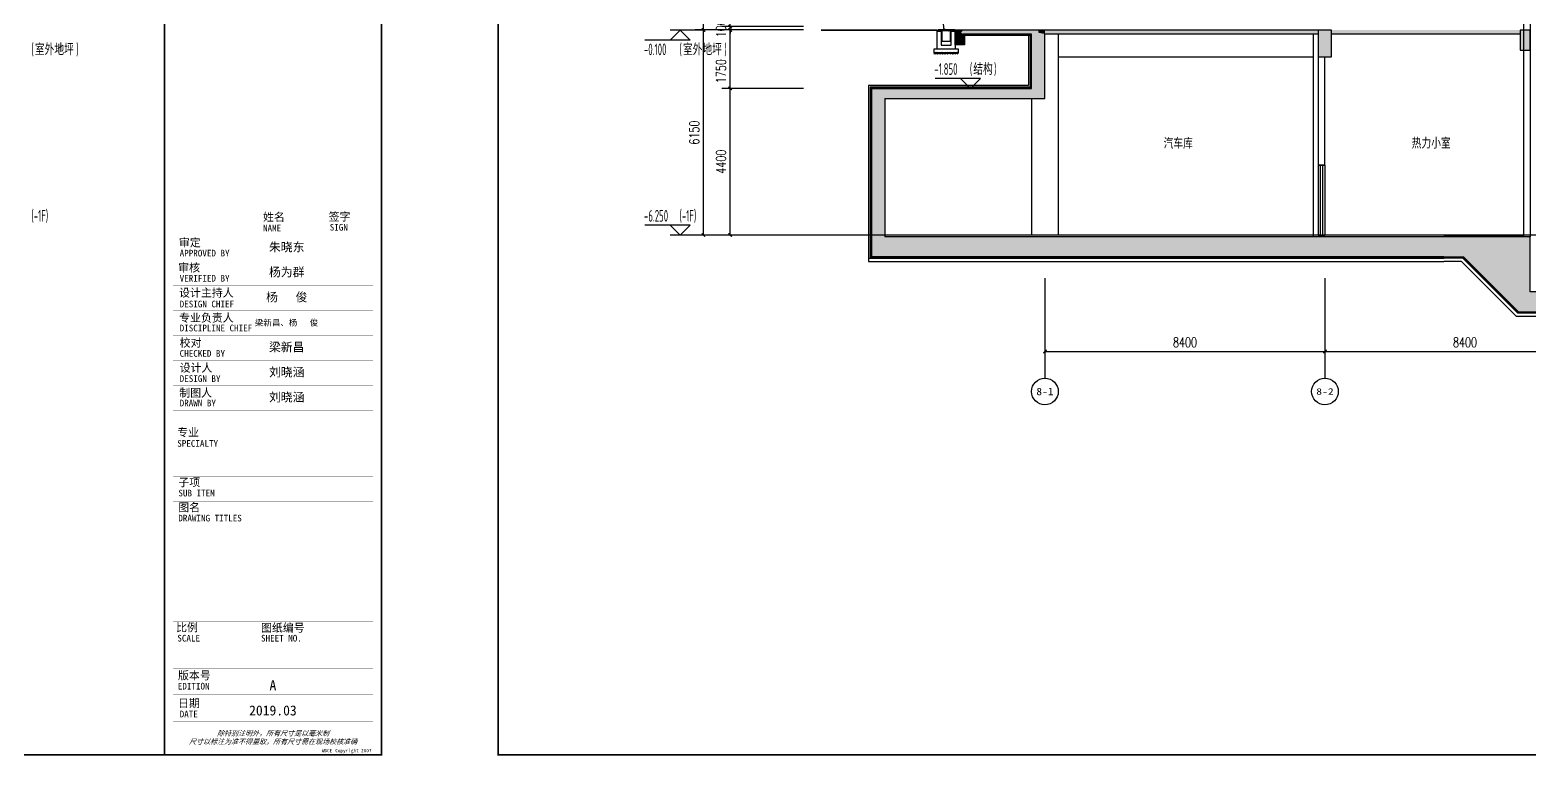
# Model space of a CAD drawing. Extents: x 1106790 to 1313746, y -134124 to 12249.
# Drawn here: x 1218104 to 1263098, y -74233 to -51988 of the extents above; entities that cross this region are included whole.
import ezdxf
from ezdxf.enums import TextEntityAlignment as Align

# ---------------------------------------------------------------- set-up
doc = ezdxf.new("R2010")
doc.units = 0
doc.header["$LTSCALE"] = 1000
doc.header["$MEASUREMENT"] = 0
doc.linetypes.add('DASH', pattern=[0.35, 0.25, -0.1])
for name, color, linetype in [('00-图签签名_10', 10, 'Continuous'), ('01-标注_标高', 200, 'Continuous'), ('01-标注_符号', 200, 'Continuous'), ('01-标注_轴线坐标', 132, 'Continuous'), ('02-TEXT_房间', 7, 'Continuous'), ('02-TEXT_标注', 130, 'Continuous'), ('02-TEXT_轴号', 7, 'Continuous'), ('05-填充_天正', 26, 'Continuous'), ('A-C_窗', 140, 'Continuous'), ('A-O_防水层', 222, 'Continuous'), ('A-SUR_保温', 222, 'Continuous'), ('A-SUR_看线', 231, 'Continuous'), ('A-SUR_面层', 191, 'Continuous'), ('A-TECH_结构', 21, 'Continuous'), ('A_STR-砌块墙', 121, 'Continuous'), ('A_STR-砼墙', 51, 'Continuous'), ('A_STR-砼柱', 51, 'Continuous'), ('PUB_HATCH', 8, 'Continuous'), ('构造物', 145, 'Continuous')]:
    doc.layers.add(name, color=color, linetype=linetype)
doc.layers.add('04-不打印_辅助线', color=165, linetype='Continuous', plot=False)
doc.styles.add('_TCH_AXIS', font='STXIHEI.TTF')
doc.styles.add('_TCH_DIM', font='ROS1', dxfattribs={"width": 0.8, "bigfont": 'JD'})
doc.styles.add('_TCH_DIM_T3', font='SIMPLEX', dxfattribs={"width": 0.705882, "bigfont": 'GBCBIG'})
doc.styles.get("Standard").update_dxf_attribs({"font": 'STXIHEI.TTF', "width": 0.75})
doc.styles.add('华文细黑', font='STXIHEI.TTF', dxfattribs={"height": 10})
doc.styles.add('图签信息$0$华文细黑', font='STXIHEI.TTF', dxfattribs={"height": 10})
doc.dimstyles.new('_TCH_ARCH&&100', dxfattribs={"dimtxt": 297.5, "dimasz": 100, "dimexe": 250, "dimexo": 300, "dimgap": 126.25, "dimtad": 1, "dimdec": 0, "dimzin": 0, "dimdsep": 46, "dimtxsty": '_TCH_DIM_T3', "dimblk": 'ARCHTICK', "dimcen": 0.09, "dimclrt": 7, "dimazin": 2, "dimtfac": 1, "dimtdec": 0, "dimtix": 1, "dimtmove": 2, "dimatfit": 3, "dimfxl": 0, "dimtolj": 1, "dimtzin": 0, "dimarcsym": 0})
pattern_1 = [(45, (4697.017, 670), (-17.96051, 17.96051), []), (45, (4714.977, 670), (-17.96051, 17.96051), [12.7, -6.35])]

# ---------------------------------------------------------------- blocks, each defined once
blk = doc.blocks.new('图签信息$0$WDCE Copyright200X')
at = {"const_width": 0.016}
blk.add_lwpolyline([(-10.6, 1.26, 1), (-11.4, 1.26, 1)], format="xyb", close=True, dxfattribs=at)
at = {"style": '图签信息$0$华文细黑'}
for s, p in [('WDCE ', (-11.46, 0.5)), ('     Copyright ', (-3.51, 0.5))]:
    blk.add_text(s, height=1, dxfattribs=at).set_placement(p, align=Align.BOTTOM_RIGHT)
blk.add_text('c', height=0.6, dxfattribs=at).set_placement((-11.04, 1.35), align=Align.MIDDLE_CENTER)
blk.add_attdef('200X', text='', height=1, dxfattribs=at).set_placement((-0.45, 0.5), align=Align.BOTTOM_RIGHT)
blk = doc.blocks.new('图签信息')
at = {"const_width": 0.5}
blk.add_lwpolyline([(-65, 0), (0, 0), (0, 500.5), (-65, 500.5)], close=True, dxfattribs=at)
at = {"const_width": 0.05}
for points in [[(-62.5, 103.26), (-2.5, 103.26), (-2.5, 163.26), (-62.5, 163.26), (-62.5, 103.26)], [(-37.5, 163.26), (-37.5, 103.26)], [(-20, 163.26), (-20, 103.26)], [(-62.5, 155.76), (-2.5, 155.76)], [(-62.5, 148.26), (-2.5, 148.26)], [(-62.5, 140.76), (-2.5, 140.76)], [(-62.5, 133.26), (-2.5, 133.26)], [(-62.5, 125.76), (-2.5, 125.76)], [(-62.5, 118.26), (-2.5, 118.26)], [(-62.5, 110.76), (-2.5, 110.76)], [(-62.5, 98.5), (-2.5, 98.5), (-2.5, 10), (-62.5, 10), (-62.5, 98.5)], [(-62.5, 83.5), (-2.5, 83.5)], [(-62.5, 76), (-2.5, 76)], [(-62.5, 40), (-2.5, 40)], [(-37.5, 40), (-37.5, 26)], [(-62.5, 26), (-2.5, 26)], [(-62.5, 18), (-2.5, 18)]]:
    blk.add_lwpolyline(points, dxfattribs=at)
blk.add_blockref('图签信息$0$WDCE Copyright200X', (-2.5, 0)).add_auto_attribs({'200X': '2007'})
at = {"style": '图签信息$0$华文细黑'}
for s, height, p in [('姓名', 2.4, (-35.5, 162.47)), ('签字', 2.4, (-15.81, 162.57)), ('NAME', 2, (-35.5, 158.96)), ('SIGN', 2, (-15.5, 159.2)), ('审定', 2.4, (-60.73, 154.81)), ('APPROVED BY', 2, (-60.5, 151.44)), ('审核', 2.4, (-60.95, 147.29)), ('设计主持人', 2.4, (-60.68, 139.76)), ('VERIFIED BY', 2, (-60.5, 143.91)), ('DESIGN CHIEF', 2, (-60.5, 136.19)), ('专业负责人', 2.4, (-60.67, 132.26)), ('DISCIPLINE CHIEF', 2, (-60.5, 128.98)), ('校对', 2.4, (-60.5, 124.76)), ('CHECKED BY', 2, (-60.5, 121.37)), ('设计人', 2.4, (-60.5, 117.26)), ('DESIGN BY', 2, (-60.5, 113.83)), ('制图人', 2.4, (-60.61, 109.76)), ('DRAWN BY', 2, (-60.5, 106.5)), ('专业', 2.4, (-61.23, 97.93)), ('SPECIALTY', 2, (-61.23, 94.38)), ('子项', 2.4, (-60.88, 82.92)), ('SUB ITEM', 2, (-60.88, 79.5)), ('DRAWING TITLES', 2, (-60.91, 72)), ('图名', 2.4, (-60.91, 75.41)), ('比例', 2.4, (-61.56, 39.42)), ('SCALE', 2, (-61.19, 36)), ('SHEET NO.', 2, (-36.1, 36)), ('图纸编号', 2.4, (-36.1, 39.32)), ('版本号', 2.4, (-61, 25.03)), ('EDITION', 2, (-61.06, 21.61)), ('日期', 2.4, (-61, 16.68)), ('DATE', 2, (-60.5, 13.26))]:
    blk.add_text(s, height=height, dxfattribs=at).set_placement(p, align=Align.TOP_LEFT)
at = {"color": 4, "style": '图签信息$0$华文细黑'}
for s, p in [('A', (-32.53, 19.4)), ('2019.03', (-32.53, 11.84))]:
    blk.add_text(s, height=3, dxfattribs=at).set_placement(p, align=Align.CENTER)
at = {"style": '图签信息$0$华文细黑', "oblique": 20}
for s, p in [('尺寸以标注为准不得量取，所有尺寸需在现场校核准确', (-32.5, 4)), ('除特别注明外，所有尺寸是以毫米制', (-32.5, 6.5))]:
    blk.add_text(s, height=1.5, dxfattribs=at).set_placement(p, align=Align.MIDDLE_CENTER)
blk = doc.blocks.new('图签-A1')
at = {"color": 2}
blk.add_blockref('图签信息', (0, 0), dxfattribs=at)
blk = doc.blocks.new('图框-A1')
for points, const_width in [([(0, 0), (841, 0), (841, 594), (0, 594)], 0.05), ([(766, 584), (25, 584), (25, 10), (766, 10)], 0.5)]:
    blk.add_lwpolyline(points, close=True, dxfattribs=dict(const_width=const_width))
blk = doc.blocks.new('fdsfgdfgh')
at = {"layer": '00-图签签名_10', "attachment_point": 5, "style": '华文细黑'}
for s, insert, char_height, width in [('朱晓东', (-2588, 4884), 260, 101600.4), ('杨为群', (-2588, 4134), 260, 101600.4), ('杨   俊', (-2588, 3384), 260, 101600.4), ('梁新昌、杨   俊', (-2595, 2620), 182, 71120.28), ('梁新昌', (-2588, 1884), 260, 101600.4), ('刘晓涵', (-2588, 1134), 260, 101600.4), ('刘晓涵', (-2588, 384), 260, 101600.4)]:
    blk.add_mtext(s, dxfattribs=dict(at, insert=insert, char_height=char_height, width=width))
blk = doc.blocks.new('dartt')
at = {"transparency": 33554641}
h = blk.add_hatch(dxfattribs=at)
h.set_pattern_fill('ANSI32', color=26)
h.set_pattern_definition([(45, (1294.211, 122.3605), (-3.367596, 3.367596), []), (45, (1296.4563, 122.3605), (-3.367596, 3.367596), [])])
edge = h.paths.add_edge_path()
edge.add_arc((0, 21), 4, 0, 90)
edge.add_line((0, 25), (0, 0))
edge.add_line((0, 0), (25, 0))
edge.add_arc((21, 0), 4, 0, 90)
edge.add_line((21, 4), (4, 4))
edge.add_line((4, 4), (4, 21))
blk.add_lwpolyline([(0, 25), (0, 0), (25, 0)])
blk.add_lwpolyline([(0, 25), (0, 25, -0.414214), (4, 21), (4, 4), (21, 4, -0.414214), (25, 0), (25, 0)], format="xyb")
blk = doc.blocks.new('$LinePat$素土夯实')
at = {"color": 0}
for p, q in [((0, -210), (210, 0)), ((120, -300), (420, 0)), ((420, 0), (608, -188)), ((495, -300), (795, 0)), ((615, 0), (705, -90)), ((210, -210), (300, -300)), ((315, -105), (502, -293)), ((705, -300), (795, -210))]:
    blk.add_line(p, q, dxfattribs=at)
blk = doc.blocks.new('drsrtg')
at = {"layer": '05-填充_天正'}
h = blk.add_hatch(dxfattribs=at)
h.set_pattern_fill('ANSI33', color=256, scale=8)
h.set_pattern_definition([(45, (4711.517, 670), (-17.96051, 17.96051), []), (45, (4729.477, 670), (-17.96051, 17.96051), [12.7, -6.35])])
h.paths.add_polyline_path([(-608, 580), (-608, 550), (-513, 550), (-513, 580)])
h = blk.add_hatch(dxfattribs=at)
h.set_pattern_fill('ANSI33', color=256, scale=8)
h.set_pattern_definition(pattern_1)
h.paths.add_polyline_path([(-448, 550), (-448, 580), (-498, 580), (-498, 550)])
h = blk.add_hatch(dxfattribs=at)
h.set_pattern_fill('ANSI33', color=256, scale=8)
h.set_pattern_definition(pattern_1)
h.paths.add_polyline_path([(-383, 550), (-383, 580), (-433, 580), (-433, 550)])
h = blk.add_hatch(dxfattribs=at)
h.set_pattern_fill('ANSI33', color=256, scale=8)
h.set_pattern_definition(pattern_1)
h.paths.add_polyline_path([(-318, 550), (-318, 580), (-368, 580), (-368, 550)])
h = blk.add_hatch(dxfattribs=at)
h.set_pattern_fill('ANSI33', color=256, scale=8)
h.set_pattern_definition(pattern_1)
h.paths.add_polyline_path([(-253, 550), (-253, 580), (-303, 580), (-303, 550)])
h = blk.add_hatch(dxfattribs=at)
h.set_pattern_fill('ANSI33', color=256, scale=8)
h.set_pattern_definition([(45, (4721.517, 670), (-17.96051, 17.96051), []), (45, (4739.477, 670), (-17.96051, 17.96051), [12.7, -6.35])])
h.paths.add_polyline_path([(-108, 550), (-108, 580), (-238, 580), (-238, 550)])
at = {"layer": '01-标注_符号'}
for p, q in [((-527, 1382), (-1923, 1382)), ((-433, 580), (-527, 1382))]:
    blk.add_line(p, q, dxfattribs=at)
at = {"layer": '01-标注_符号', "const_width": 40}
blk.add_lwpolyline([(-431, 560, 1), (-435, 600, 1)], format="xyb", close=True, dxfattribs=at)
at = {"layer": '05-填充_天正'}
blk.add_lwpolyline([(-500, 550), (-500, 240), (-240, 240), (-240, 550)], dxfattribs=at)
at = {"layer": 'A-SUR_面层'}
for p, q in [((-108, 580), (-608, 580)), ((-608, 550), (-608, 580)), ((-108, 550), (-608, 550)), ((-513, 550), (-513, 580)), ((-498, 550), (-498, 580)), ((-448, 550), (-448, 580)), ((-433, 550), (-433, 580)), ((-383, 550), (-383, 580)), ((-368, 550), (-368, 580)), ((-318, 550), (-318, 580)), ((-303, 550), (-303, 580)), ((-253, 550), (-253, 580)), ((-238, 550), (-238, 580)), ((-108, 550), (-108, 580))]:
    blk.add_line(p, q, dxfattribs=at)
at = {"layer": 'A_STR-砌块墙'}
for points in [[(-640, 540), (-520, 540), (-520, 120), (-220, 120), (-220, 540), (-100, 540), (-100, 0), (-640, 0), (-640, 540)], [(-100, 0), (-740, 0), (-740, -100), (0, -100), (0, 0), (-520, 0)]]:
    blk.add_lwpolyline(points, dxfattribs=at)
at = {"layer": 'A-SUR_看线', "xscale": -0.1861635220123852, "yscale": 0.1666666666666667, "zscale": 0.1666666666666667}
for p in [(-592, -100), (-444, -100), (-296, -100), (-148, -100), (0, -100)]:
    blk.add_blockref('$LinePat$素土夯实', p, dxfattribs=at)
at = {"layer": '构造物', "linetype": 'DASH', "ltscale": 0.2}
blk.add_blockref('dartt', (-620, 540), dxfattribs=at)
at = {"layer": '构造物', "linetype": 'DASH', "ltscale": 0.2, "xscale": -1}
blk.add_blockref('dartt', (-100, 540), dxfattribs=at)
at = {"layer": '02-TEXT_标注', "style": '_TCH_DIM', "width": 0.8}
blk.add_text('排水沟', height=347.3, dxfattribs=at).set_placement((-1818, 1487))
blk = doc.blocks.new('_ArchTick')
at = {"color": 0, "linetype": 'ByBlock', "const_width": 0.4}
blk.add_lwpolyline([(-0.5, -0.5), (0.5, 0.5)], dxfattribs=at)
blk = doc.blocks.new('*D229')
at = {"layer": '01-标注_轴线坐标', "color": 0, "lineweight": -2, "transparency": 16777216}
for p, q in [((1241307, -51988), (1238057, -51988)), ((1238307, -58138), (1238307, -51988)), ((1241307, -58138), (1238057, -58138))]:
    blk.add_line(p, q, dxfattribs=at)
at = {"layer": 'Defpoints', "color": 0, "transparency": 16777216}
for p in [(1238307, -51988), (1241607, -51988), (1241607, -58138)]:
    blk.add_point(p, dxfattribs=at)
at = {"layer": '01-标注_轴线坐标', "color": 0, "lineweight": -2, "transparency": 16777216, "xscale": 100, "yscale": 100, "zscale": 100}
for p, rotation in [((1238307, -51988), 90), ((1238307, -58138), 270)]:
    blk.add_blockref('_ArchTick', p, dxfattribs=dict(at, rotation=rotation))
at = {"layer": '01-标注_轴线坐标', "color": 7, "transparency": 16777216, "insert": (1238032, -55063), "char_height": 297.5, "attachment_point": 5, "rotation": 90, "style": '_TCH_DIM_T3'}
blk.add_mtext('\\A1;6150', dxfattribs=at)
blk = doc.blocks.new('*D230')
at = {"layer": '01-标注_轴线坐标', "color": 0, "lineweight": -2, "transparency": 16777216}
for p, q in [((1241307, -31088), (1238057, -31088)), ((1238307, -51988), (1238307, -31088)), ((1241307, -51988), (1238057, -51988))]:
    blk.add_line(p, q, dxfattribs=at)
at = {"layer": 'Defpoints', "color": 0, "transparency": 16777216}
for p in [(1238307, -31088), (1241607, -31088), (1241607, -51988)]:
    blk.add_point(p, dxfattribs=at)
at = {"layer": '01-标注_轴线坐标', "color": 0, "lineweight": -2, "transparency": 16777216, "xscale": 100, "yscale": 100, "zscale": 100}
for p, rotation in [((1238307, -31088), 90), ((1238307, -51988), 270)]:
    blk.add_blockref('_ArchTick', p, dxfattribs=dict(at, rotation=rotation))
at = {"layer": '01-标注_轴线坐标', "color": 7, "transparency": 16777216, "insert": (1238032, -41538), "char_height": 297.5, "attachment_point": 5, "rotation": 90, "style": '_TCH_DIM_T3'}
blk.add_mtext('\\A1;20900', dxfattribs=at)
blk = doc.blocks.new('*D231')
at = {"layer": '01-标注_轴线坐标', "color": 0, "lineweight": -2, "transparency": 16777216}
for p, q in [((1241307, -53738), (1238857, -53738)), ((1239107, -58138), (1239107, -53738)), ((1241307, -58138), (1238857, -58138))]:
    blk.add_line(p, q, dxfattribs=at)
at = {"layer": 'Defpoints', "color": 0, "transparency": 16777216}
for p in [(1239107, -53738), (1241607, -53738), (1241607, -58138)]:
    blk.add_point(p, dxfattribs=at)
at = {"layer": '01-标注_轴线坐标', "color": 0, "lineweight": -2, "transparency": 16777216, "xscale": 100, "yscale": 100, "zscale": 100}
for p, rotation in [((1239107, -53738), 90), ((1239107, -58138), 270)]:
    blk.add_blockref('_ArchTick', p, dxfattribs=dict(at, rotation=rotation))
at = {"layer": '01-标注_轴线坐标', "color": 7, "transparency": 16777216, "insert": (1238832, -55938), "char_height": 297.5, "attachment_point": 5, "rotation": 90, "style": '_TCH_DIM_T3'}
blk.add_mtext('\\A1;4400', dxfattribs=at)
blk = doc.blocks.new('*D232')
at = {"layer": '01-标注_轴线坐标', "color": 0, "lineweight": -2, "transparency": 16777216}
for p, q in [((1241307, -51988), (1238857, -51988)), ((1239107, -53738), (1239107, -51988)), ((1241307, -53738), (1238857, -53738))]:
    blk.add_line(p, q, dxfattribs=at)
at = {"layer": 'Defpoints', "color": 0, "transparency": 16777216}
for p in [(1239107, -51988), (1241607, -51988), (1241607, -53738)]:
    blk.add_point(p, dxfattribs=at)
at = {"layer": '01-标注_轴线坐标', "color": 0, "lineweight": -2, "transparency": 16777216, "xscale": 100, "yscale": 100, "zscale": 100}
for p, rotation in [((1239107, -51988), 90), ((1239107, -53738), 270)]:
    blk.add_blockref('_ArchTick', p, dxfattribs=dict(at, rotation=rotation))
at = {"layer": '01-标注_轴线坐标', "color": 7, "transparency": 16777216, "insert": (1238832, -53223), "char_height": 297.5, "attachment_point": 5, "rotation": 90, "style": '_TCH_DIM_T3'}
blk.add_mtext('\\A1;1750', dxfattribs=at)
blk = doc.blocks.new('*D233')
at = {"layer": '01-标注_轴线坐标', "color": 0, "lineweight": -2, "transparency": 16777216}
for p, q in [((1241307, -51888), (1238857, -51888)), ((1241307, -51988), (1238857, -51988)), ((1239107, -51888), (1239107, -51788)), ((1239107, -51988), (1239107, -51888)), ((1239107, -51988), (1239107, -52088))]:
    blk.add_line(p, q, dxfattribs=at)
at = {"layer": 'Defpoints', "color": 0, "transparency": 16777216}
for p in [(1239107, -51888), (1241607, -51888), (1241607, -51988)]:
    blk.add_point(p, dxfattribs=at)
at = {"layer": '01-标注_轴线坐标', "color": 0, "lineweight": -2, "transparency": 16777216, "xscale": 100, "yscale": 100, "zscale": 100}
for p, rotation in [((1239107, -51888), 270), ((1239107, -51988), 90)]:
    blk.add_blockref('_ArchTick', p, dxfattribs=dict(at, rotation=rotation))
at = {"layer": '01-标注_轴线坐标', "color": 7, "transparency": 16777216, "insert": (1238832, -51938), "char_height": 297.5, "attachment_point": 5, "rotation": 90, "style": '_TCH_DIM_T3'}
blk.add_mtext('\\A1;100', dxfattribs=at)
blk = doc.blocks.new('_FZH')
blk.add_lwpolyline([(-0.5, -0.5), (0.5, -0.5), (0.5, 0.5), (-0.5, 0.5)], close=True)
at = {"layer": 'PUB_HATCH'}
blk.add_solid([(-0.5, -0.5), (0.5, -0.5), (-0.5, 0.5), (0.5, 0.5)], dxfattribs=at)
blk = doc.blocks.new('*D269')
at = {"layer": '01-标注_轴线坐标', "color": 0, "lineweight": -2, "transparency": 16777216}
for p, q in [((1256948, -59426), (1256948, -61876)), ((1265348, -59426), (1265348, -61876)), ((1256948, -61626), (1265348, -61626))]:
    blk.add_line(p, q, dxfattribs=at)
at = {"layer": 'Defpoints', "color": 0, "transparency": 16777216}
for p in [(1256948, -59126), (1265348, -59126), (1265348, -61626)]:
    blk.add_point(p, dxfattribs=at)
at = {"layer": '01-标注_轴线坐标', "color": 0, "lineweight": -2, "transparency": 16777216, "xscale": 100, "yscale": 100, "zscale": 100, "rotation": 180}
blk.add_blockref('_ArchTick', (1256948, -61626), dxfattribs=at)
at = {"layer": '01-标注_轴线坐标', "color": 0, "lineweight": -2, "transparency": 16777216, "xscale": 100, "yscale": 100, "zscale": 100}
blk.add_blockref('_ArchTick', (1265348, -61626), dxfattribs=at)
at = {"layer": '01-标注_轴线坐标', "color": 7, "transparency": 16777216, "insert": (1261148, -61351), "char_height": 297.5, "attachment_point": 5, "style": '_TCH_DIM_T3'}
blk.add_mtext('\\A1;8400', dxfattribs=at)
blk = doc.blocks.new('*D270')
at = {"layer": '01-标注_轴线坐标', "color": 0, "lineweight": -2, "transparency": 16777216}
for p, q in [((1248548, -59426), (1248548, -61876)), ((1256948, -59426), (1256948, -61876)), ((1248548, -61626), (1256948, -61626))]:
    blk.add_line(p, q, dxfattribs=at)
at = {"layer": 'Defpoints', "color": 0, "transparency": 16777216}
for p in [(1248548, -59126), (1256948, -59126), (1256948, -61626)]:
    blk.add_point(p, dxfattribs=at)
at = {"layer": '01-标注_轴线坐标', "color": 0, "lineweight": -2, "transparency": 16777216, "xscale": 100, "yscale": 100, "zscale": 100, "rotation": 180}
blk.add_blockref('_ArchTick', (1248548, -61626), dxfattribs=at)
at = {"layer": '01-标注_轴线坐标', "color": 0, "lineweight": -2, "transparency": 16777216, "xscale": 100, "yscale": 100, "zscale": 100}
blk.add_blockref('_ArchTick', (1256948, -61626), dxfattribs=at)
at = {"layer": '01-标注_轴线坐标', "color": 7, "transparency": 16777216, "insert": (1252748, -61351), "char_height": 297.5, "attachment_point": 5, "style": '_TCH_DIM_T3'}
blk.add_mtext('\\A1;8400', dxfattribs=at)
blk = doc.blocks.new('$WINLIB2D$00000001')
at = {"color": 0}
for points in [[(-0.5, 0.5), (-0.5, -0.5)], [(-0.5, 0.5), (0.5, 0.5)], [(0.5, -0.5), (0.5, 0.5)], [(0.5, 0.167), (-0.5, 0.167)], [(0.5, -0.167), (-0.5, -0.167)], [(-0.5, -0.5), (0.5, -0.5)]]:
    blk.add_lwpolyline(points, dxfattribs=at)

msp = doc.modelspace()

# ---------------------------------------------------------------- hatches: boundary and pattern name
at = {"layer": '05-填充_天正'}
for points in [[(1246031.5, -52068.5), (1246098.2, -51988.5), (1245898.2, -51988.5), (1245898.2, -52108.5)], [(1246098.2, -52388.5), (1246098.2, -52108.5), (1246031.5, -52068.5), (1245898.2, -52108.5), (1245898.2, -52388.5)], [(1248348.2, -52068.5), (1248348.2, -51988.5), (1246098.2, -51988.5), (1246031.5, -52068.5), (1246098.2, -52108.5), (1248148.2, -52108.5)], [(1248148.2, -53738.5), (1248548.2, -54038.5), (1248548.2, -52108.5), (1248348.2, -52068.5), (1248148.2, -52108.5)], [(1248548.2, -52108.5), (1248548.2, -51988.5), (1248348.2, -51988.5), (1248348.2, -52068.5)], [(1256748.2, -52108.5), (1256748.2, -51988.5), (1248548.2, -51988.5), (1248548.2, -52108.5)], [(1262798.2, -52108.5), (1262798.2, -51988.5), (1257148.2, -51988.5), (1257148.2, -52108.5)], [(1243348.2, -53738.5), (1243748.2, -54038.5), (1248548.2, -54038.5), (1248148.2, -53738.5)], [(1243748.2, -54038.5), (1243348.2, -53738.5), (1243348.2, -58788.5), (1243748.2, -58188.5)], [(1260509.8, -58788.5), (1260509.8, -58188.5), (1243748.2, -58188.5), (1243348.2, -58788.5)], [(1261099.6, -58788.5), (1260509.8, -58788.5), (1260509.8, -58188.5), (1263098.2, -58188.5), (1263098.2, -59838.5), (1265298.2, -59838.5), (1265298.2, -58188.5), (1268086.5, -58188.5), (1268086.5, -58788.5), (1267496.7, -58788.5), (1265846.7, -60438.5), (1262749.6, -60438.5)]]:
    msp.add_hatch(color=256, dxfattribs=at).paths.add_polyline_path(points)

# ---------------------------------------------------------------- linework, layer by layer
at = {"layer": '01-标注_标高'}
for p, q in [((1237607.1, -51988.5), (1237307.1, -52288.5)), ((1238307.1, -51988.5), (1237307.1, -51988.5)), ((1237607.1, -51988.5), (1237907.1, -52288.5)), ((1237907.1, -52288.5), (1236550.6, -52288.5)), ((1246616.6, -53438.5), (1245260.1, -53438.5)), ((1246316.6, -53738.5), (1246016.6, -53438.5)), ((1246316.6, -53738.5), (1246616.6, -53438.5)), ((1237907.1, -57838.5), (1236550.6, -57838.5)), ((1237607.1, -58138.5), (1237307.1, -57838.5)), ((1237607.1, -58138.5), (1237907.1, -57838.5)), ((1238307.1, -58138.5), (1237307.1, -58138.5))]:
    msp.add_line(p, q, dxfattribs=at)
at = {"layer": '01-标注_轴线坐标'}
for p, q in [((1248548.2, -59426.3), (1248548.2, -62426.3)), ((1256948.2, -59426.3), (1256948.2, -62426.3))]:
    msp.add_line(p, q, dxfattribs=at)
for centre in [(1248548.2, -62826.3), (1256948.2, -62826.3)]:
    msp.add_circle(centre, 400, dxfattribs=at)
at = {"layer": '04-不打印_辅助线'}
msp.add_line((1298655.7, -58138.5), (1237898.8, -58138.5), dxfattribs=at)
at = {"layer": 'A-O_防水层'}
for p, q in [((1245858.2, -51988.5), (1245858.2, -52148.5)), ((1245898.2, -51988.5), (1245858.2, -51988.5)), ((1245878.2, -52128.5), (1245878.2, -51988.5)), ((1243258.2, -58828.5), (1260509.8, -58828.5)), ((1243258.2, -58928.5), (1260509.8, -58928.5)), ((1260509.8, -58808.5), (1243328.2, -58808.5))]:
    msp.add_line(p, q, dxfattribs=at)
for points in [[(1248058.2, -52128.5), (1248058.2, -53648.5), (1243258.2, -53648.5), (1243258.2, -58928.5)], [(1248108.2, -52128.5), (1248108.2, -53698.5), (1243308.2, -53698.5), (1243308.2, -58828.5)], [(1248128.2, -52108.5), (1248128.2, -53718.5), (1243328.2, -53718.5), (1243328.2, -58808.5)], [(1248128.2, -52148.5), (1246138.2, -52148.5), (1246138.2, -52428.5), (1245858.2, -52428.5), (1245858.2, -51988.5)], [(1248128.2, -52128.5), (1246118.2, -52128.5), (1246118.2, -52408.5), (1245878.2, -52408.5), (1245878.2, -51988.5)], [(1260509.8, -58138.5), (1262898.2, -58138.5)], [(1257736.4, -58808.5), (1260509.8, -58808.5)], [(1268086.5, -58808.5), (1267505, -58808.5), (1265855, -60458.5), (1262741.3, -60458.5), (1261091.3, -58808.5), (1260509.8, -58808.5)], [(1268086.5, -58828.5), (1267513.2, -58828.5), (1265863.2, -60478.5), (1262733.1, -60478.5), (1261083.1, -58828.5), (1260509.8, -58828.5)], [(1268086.5, -58928.5), (1267554.7, -58928.5), (1265904.7, -60578.5), (1262691.6, -60578.5), (1261041.6, -58928.5), (1260509.8, -58928.5)]]:
    msp.add_lwpolyline(points, dxfattribs=at)
at = {"layer": 'A-SUR_保温'}
msp.add_line((1260509.8, -58138.5), (1243748.2, -58138.5), dxfattribs=at)
at = {"layer": 'A-TECH_结构'}
for points in [[(1248948.2, -52108.5), (1248948.2, -58138.5)], [(1256598.2, -52108.5), (1256598.2, -58188.5)], [(1248948.2, -52788.5), (1256598.2, -52788.5)], [(1248148.2, -54038.5), (1248148.2, -58138.5)]]:
    msp.add_lwpolyline(points, dxfattribs=at)
at = {"layer": 'A_STR-砌块墙'}
for p, q in [((1256748.2, -52788.5), (1256748.2, -56038.5)), ((1256948.2, -56038.5), (1256948.2, -52788.5)), ((1256748.2, -56038.5), (1256948.2, -56038.5)), ((1256948.2, -58138.5), (1256748.2, -58138.5))]:
    msp.add_line(p, q, dxfattribs=at)
for points in [[(1262898.2, -34908.5), (1262898.2, -58188.5)], [(1263098.2, -34908.5), (1263098.2, -58188.5)]]:
    msp.add_lwpolyline(points, dxfattribs=at)
at = {"layer": 'A_STR-砌块墙', "const_width": 50}
msp.add_lwpolyline([(1245318.2, -51988.5), (1241832.7, -51988.5)], dxfattribs=at)
at = {"layer": 'A_STR-砼墙'}
for p, q in [((1246098.2, -51988.5), (1245898.2, -51988.5)), ((1245898.2, -52108.5), (1245898.2, -51988.5)), ((1245898.2, -52388.5), (1245898.2, -52108.5)), ((1245898.2, -52108.5), (1245898.2, -52108.5)), ((1248348.2, -51988.5), (1246098.2, -51988.5)), ((1246098.2, -52388.5), (1246098.2, -52108.5)), ((1248148.2, -52108.5), (1246098.2, -52108.5)), ((1248148.2, -53738.5), (1248148.2, -52108.5)), ((1248548.2, -51988.5), (1248348.2, -51988.5)), ((1256748.2, -51988.5), (1248548.2, -51988.5)), ((1256748.2, -52108.5), (1248548.2, -52108.5)), ((1248548.2, -52108.5), (1248548.2, -52108.5)), ((1248548.2, -54038.5), (1248548.2, -52108.5)), ((1262798.2, -52108.5), (1257148.2, -52108.5)), ((1245898.2, -52388.5), (1246098.2, -52388.5)), ((1243348.2, -53738.5), (1248148.2, -53738.5)), ((1243348.2, -53738.5), (1243348.2, -58788.5)), ((1243748.2, -54038.5), (1248548.2, -54038.5)), ((1243748.2, -54038.5), (1243748.2, -58188.5)), ((1260509.8, -58188.5), (1243748.2, -58188.5)), ((1260509.8, -58788.5), (1243348.2, -58788.5))]:
    msp.add_line(p, q, dxfattribs=at)
for points in [[(1268086.5, -58188.5), (1265298.2, -58188.5), (1265298.2, -59838.5), (1263098.2, -59838.5), (1263098.2, -58188.5), (1260509.8, -58188.5)], [(1260509.8, -58788.5), (1261099.6, -58788.5), (1262749.6, -60438.5), (1265846.7, -60438.5), (1267496.7, -58788.5), (1268086.5, -58788.5)]]:
    msp.add_lwpolyline(points, dxfattribs=at)

# ---------------------------------------------------------------- block references
at = {"xscale": 100, "yscale": 100, "zscale": 100}
for name, p in [('图框-A1', (1145543.5, -74721.9)), ('图框-A1', (1229643.5, -74721.9)), ('图签-A1', (1228643.5, -73721.9))]:
    msp.add_blockref(name, p, dxfattribs=at)
for name, p in [('drsrtg', (1245958.2, -52558.5)), ('fdsfgdfgh', (1228393.5, -63395.7))]:
    msp.add_blockref(name, p)
at = {"layer": 'A-C_窗', "xscale": -2100, "yscale": -200, "zscale": -2100, "rotation": 90}
msp.add_blockref('$WINLIB2D$00000001', (1256848.2, -57088.5), dxfattribs=at)
at = {"layer": 'A_STR-砼柱', "rotation": 90}
for p, xscale, yscale, zscale in [((1256948.2, -52388.5), 800, 400, 400), ((1262948.2, -52288.5), 600, 300, 300)]:
    msp.add_blockref('_FZH', p, dxfattribs=dict(at, xscale=xscale, yscale=yscale, zscale=zscale))

# ---------------------------------------------------------------- texts
at = {"layer": '02-TEXT_房间', "width": 0.75}
for s, p in [('汽车库', (1252109.5, -55519.2)), ('热力小室', (1259550.8, -55511.5))]:
    msp.add_text(s, height=285.43, dxfattribs=at).set_placement(p)
at = {"layer": '02-TEXT_标注', "style": '_TCH_DIM'}
for s, height, width, p in [('(', 350, 0.64, (1218145.2, -52743.5)), ('室外地坪', 347.29, 0.8, (1218249.8, -52743.5)), (')', 350, 0.64, (1219491.3, -52743.5)), ('-0.100', 350, 0.64, (1236520.6, -52743.5)), ('(', 350, 0.64, (1237586.5, -52743.5)), ('室外地坪', 347.29, 0.8, (1237691.1, -52743.5)), (')', 350, 0.64, (1238932.6, -52743.5)), ('-1.850', 350, 0.64, (1245230.1, -53333.5)), ('(', 350, 0.64, (1246296, -53333.5)), ('结构', 347.29, 0.8, (1246400.6, -53333.5)), (')', 350, 0.64, (1247021.3, -53333.5)), ('(-1F)', 350, 0.64, (1218145.2, -57733.5)), ('-6.250', 350, 0.64, (1236520.6, -57733.5)), ('(-1F)', 350, 0.64, (1237586.5, -57733.5))]:
    msp.add_text(s, height=height, dxfattribs=dict(at, width=width)).set_placement(p)
at = {"layer": '02-TEXT_轴号', "style": '_TCH_AXIS'}
for s, height, width, p, p2 in [('8-1', 220.59, 0.875, (1248290.8, -62936.5), (1248805.5, -62936.5)), ('8-2', 196.63, 0.888889, (1256686, -62924.6), (1257210.3, -62924.6))]:
    msp.add_text(s, height=height, dxfattribs=dict(at, width=width)).set_placement(p, p2, align=Align.FIT)

# ---------------------------------------------------------------- dimensions: what is measured, and where the dimension line sits
at = {"layer": '01-标注_轴线坐标'}
for p1, p2, distance, picture, middle in [((1241607.1, -51988.5), (1241607.1, -31088.5), 3300, '*D230', (1238032.1, -41538.5)), ((1241607.1, -51988.5), (1241607.1, -51888.5), 2500, '*D233', (1238832.1, -51938.5)), ((1241607.1, -58138.5), (1241607.1, -51988.5), 3300, '*D229', (1238032.1, -55063.5)), ((1241607.1, -58138.5), (1241607.1, -53738.5), 2500, '*D231', (1238832.1, -55938.5)), ((1248548.2, -59126.3), (1256948.2, -59126.3), -2500, '*D270', (1252748.2, -61351.3)), ((1256948.2, -59126.3), (1265348.2, -59126.3), -2500, '*D269', (1261148.2, -61351.3))]:
    dim = msp.add_aligned_dim(p1=p1, p2=p2, distance=distance, dimstyle='_TCH_ARCH&&100', dxfattribs=at)
    dim.commit()
    dim.dimension.update_dxf_attribs({"geometry": picture, "text_midpoint": middle})
dim = msp.add_linear_dim(base=(1239107.1, -51988.5), p1=(1241607.1, -53738.5), p2=(1241607.1, -51988.5), angle=90, dimstyle='_TCH_ARCH&&100', dxfattribs=at)
dim.commit()
dim.dimension.update_dxf_attribs({"geometry": '*D232', "text_midpoint": (1238832.1, -53223.1), "dimtype": 161})

doc.saveas('drawing.dxf')
